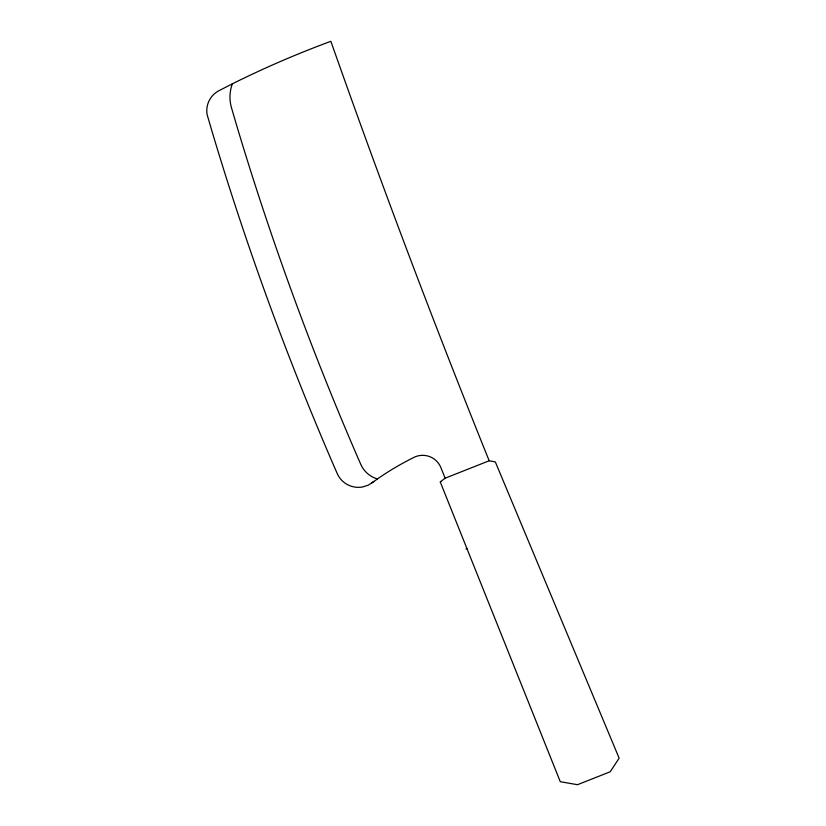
<?xml version="1.0" encoding="UTF-8"?>
<svg xmlns="http://www.w3.org/2000/svg" width="826" height="826" viewBox="0 0 826 826"><rect width="100%" height="100%" fill="white"/><g stroke="black" fill="none" stroke-linecap="round" stroke-linejoin="round"><path stroke-width="1.24" d="M440.785 481.537L440.413 482.363M373.724 481.558L368.293 485.172L362.562 486.989A23.056 22.694 0.9 0 1 337.586 474.361L334.974 468.425A3098.285 3049.324 0.9 0 1 212.654 133.471L207.161 114.742A23.056 22.694 0.9 0 1 219.974 90.168L233.872 83.075A983.952 968.402 0.9 0 1 330.865 41.3C380.487 182.288 433.278 322.161 489.178 460.774L495.332 461.92L619.139 758.175L610.187 771.783L577.508 784.7L560.286 781.706L440.248 481.95L445.152 478.182L489.178 460.774M371.845 482.921L380.724 476.674A287.087 282.554 0.9 0 1 415.241 456.768A19.514 19.204 0.9 0 1 440.702 467.227L445.152 478.182M465.978 548.98L466.938 548.598M377.358 478.997A26.484 26.06 0.9 0 1 360.828 464.449L358.277 458.647A3072.947 3024.378 0.9 0 1 236.959 126.43L231.507 107.845A39.452 38.832 0.9 0 1 232.333 83.849"/></g></svg>
